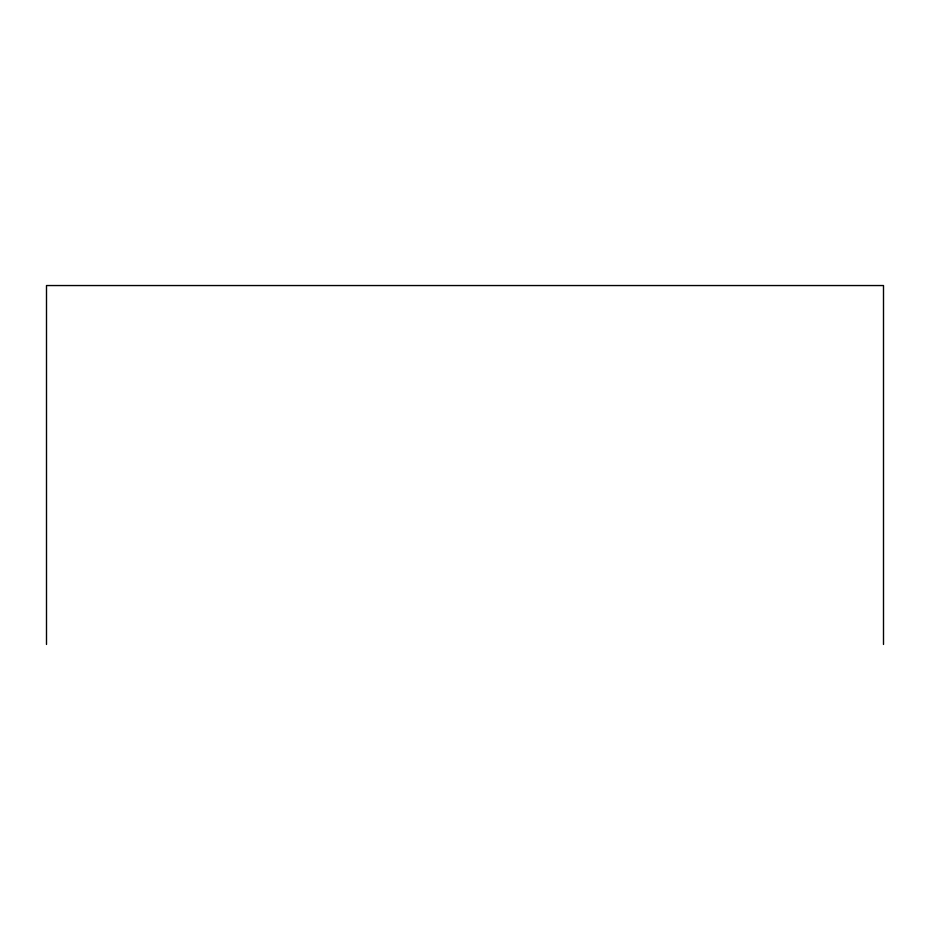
<?xml version="1.0" encoding="UTF-8"?>
<svg xmlns="http://www.w3.org/2000/svg" width="930" height="930" viewBox="0 0 930 930"><rect width="100%" height="100%" fill="white"/><g stroke="black" fill="none" stroke-linecap="round" stroke-linejoin="round"><path stroke-width="1.4" d="M883.5 644.455L883.5 285.545L46.5 285.545L46.5 644.455"/></g></svg>
